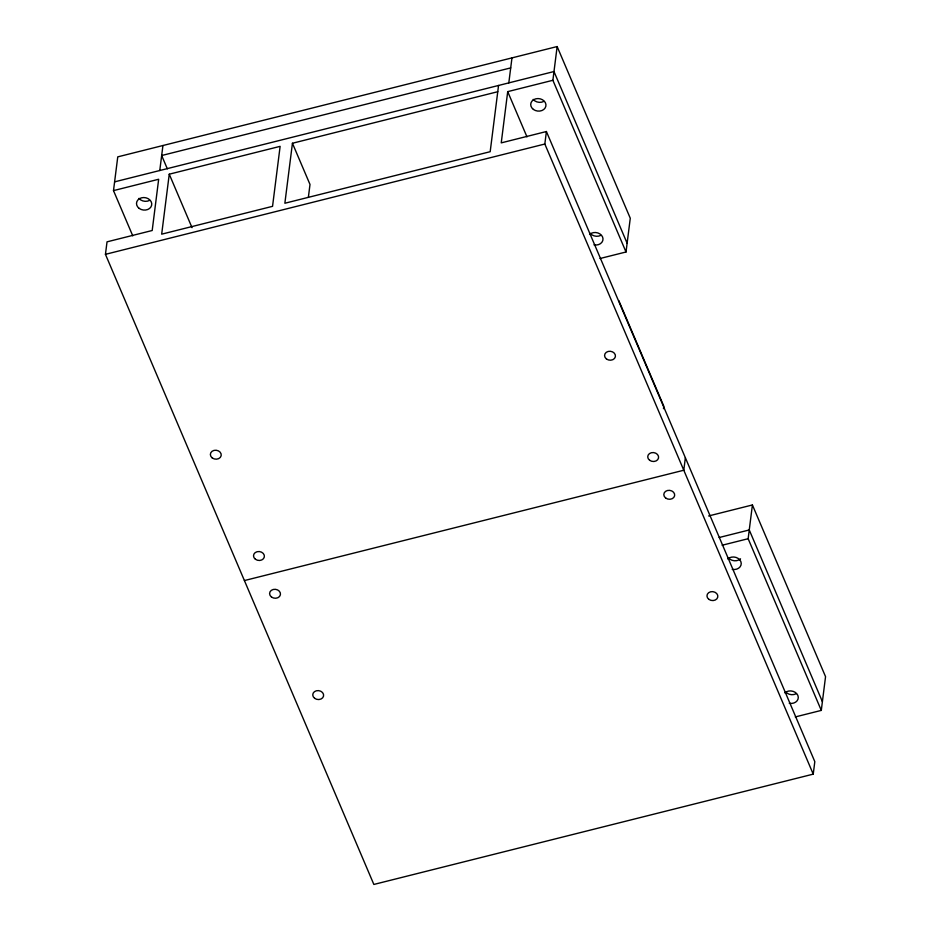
<?xml version="1.0" encoding="UTF-8"?>
<svg xmlns="http://www.w3.org/2000/svg" width="931" height="931" viewBox="0 0 931 931"><rect width="100%" height="100%" fill="white"/><g stroke="black" fill="none" stroke-linecap="round" stroke-linejoin="round"><path stroke-width="1.4" d="M113.501 190.611L117.76 156.862L557.145 46.55L552.886 80.287L507.709 91.634L501.239 142.874L546.404 131.527L814.811 761.639L813.24 774.138L373.855 884.45L105.447 254.338L107.03 241.839L152.195 230.504L158.666 179.264L113.501 190.611L132.772 235.857M159.771 170.513L162.937 145.527M169.256 174.19L161.68 234.17L272.55 206.333L280.126 146.353L169.256 174.19L192.03 227.664M497.759 91.715L292.439 143.258L284.863 203.249L490.183 151.695L498.55 85.466M308.37 197.314L310 184.466L292.439 143.258M508.815 82.882L511.969 57.885M813.24 774.138L544.833 144.026L546.404 131.527M600.006 258.515L626.016 251.987L630.275 218.238L557.145 46.55M663.477 408.686L663.791 406.184L618.812 300.597M685.367 457.749L683.785 470.236L244.411 580.56M795.283 716.928L821.293 710.4L748.152 538.712L752.411 504.963L708.619 515.96M821.293 710.4L825.553 676.662L752.411 504.963M510.712 67.893L161.668 155.524L167.336 168.825M114.606 181.859L553.98 71.547L627.122 243.235M105.447 254.338L544.833 144.026M719.139 537.524L749.257 529.96L822.387 701.648M722.142 545.24L748.152 538.712M552.886 80.287L626.016 251.987M507.709 91.634L526.981 136.88M149.565 200.409A7.646 6.249 7.2 0 1 138.963 198.373M600.821 235.357A7.646 6.249 7.2 0 1 590.207 233.32M543.774 101.432A7.646 6.249 7.2 0 1 533.172 99.396M796.098 693.77A7.646 6.249 7.2 0 1 785.485 691.733M740.529 558.821A7.646 6.249 7.2 0 1 728.438 557.82M589.579 234.461A7.646 6.249 7.2 0 1 602.566 236.963A7.646 6.249 7.2 0 1 594.013 244.876M727.798 558.961A7.646 6.249 7.2 0 1 740.797 561.463A7.646 6.249 7.2 0 1 732.232 569.376M784.845 692.885A7.646 6.249 7.2 0 1 797.844 695.376A7.646 6.249 7.2 0 1 789.279 703.289M649.629 460.286A5.458 4.469 7.2 0 0 658.52 458.052A5.458 4.469 7.2 0 0 651.328 452.734A5.458 4.469 7.2 0 0 649.629 460.286M255.42 559.263A5.458 4.469 7.2 0 0 264.311 557.029A5.458 4.469 7.2 0 0 257.119 551.711A5.458 4.469 7.2 0 0 255.42 559.263M606.477 358.994A5.458 4.469 7.2 0 0 615.368 356.759A5.458 4.469 7.2 0 0 608.176 351.441A5.458 4.469 7.2 0 0 606.477 358.994M212.268 457.959A5.458 4.469 7.2 0 0 221.159 455.736A5.458 4.469 7.2 0 0 213.967 450.406A5.458 4.469 7.2 0 0 212.268 457.959M533.393 109.416A7.646 6.249 7.2 0 0 545.845 106.285A7.646 6.249 7.2 0 0 535.779 98.837A7.646 6.249 7.2 0 0 533.393 109.416M139.185 208.393A7.646 6.249 7.2 0 0 151.637 205.262A7.646 6.249 7.2 0 0 141.57 197.814A7.646 6.249 7.2 0 0 139.185 208.393M271.503 597.039A5.458 4.469 7.2 0 0 280.394 594.804A5.458 4.469 7.2 0 0 273.214 589.474A5.458 4.469 7.2 0 0 271.503 597.039M665.712 498.062A5.458 4.469 7.2 0 0 674.603 495.827A5.458 4.469 7.2 0 0 667.422 490.509A5.458 4.469 7.2 0 0 665.712 498.062M314.655 698.331A5.458 4.469 7.2 0 0 323.546 696.097A5.458 4.469 7.2 0 0 316.354 690.779A5.458 4.469 7.2 0 0 314.655 698.331M708.863 599.355A5.458 4.469 7.2 0 0 717.754 597.132A5.458 4.469 7.2 0 0 710.562 591.802A5.458 4.469 7.2 0 0 708.863 599.355"/></g></svg>
